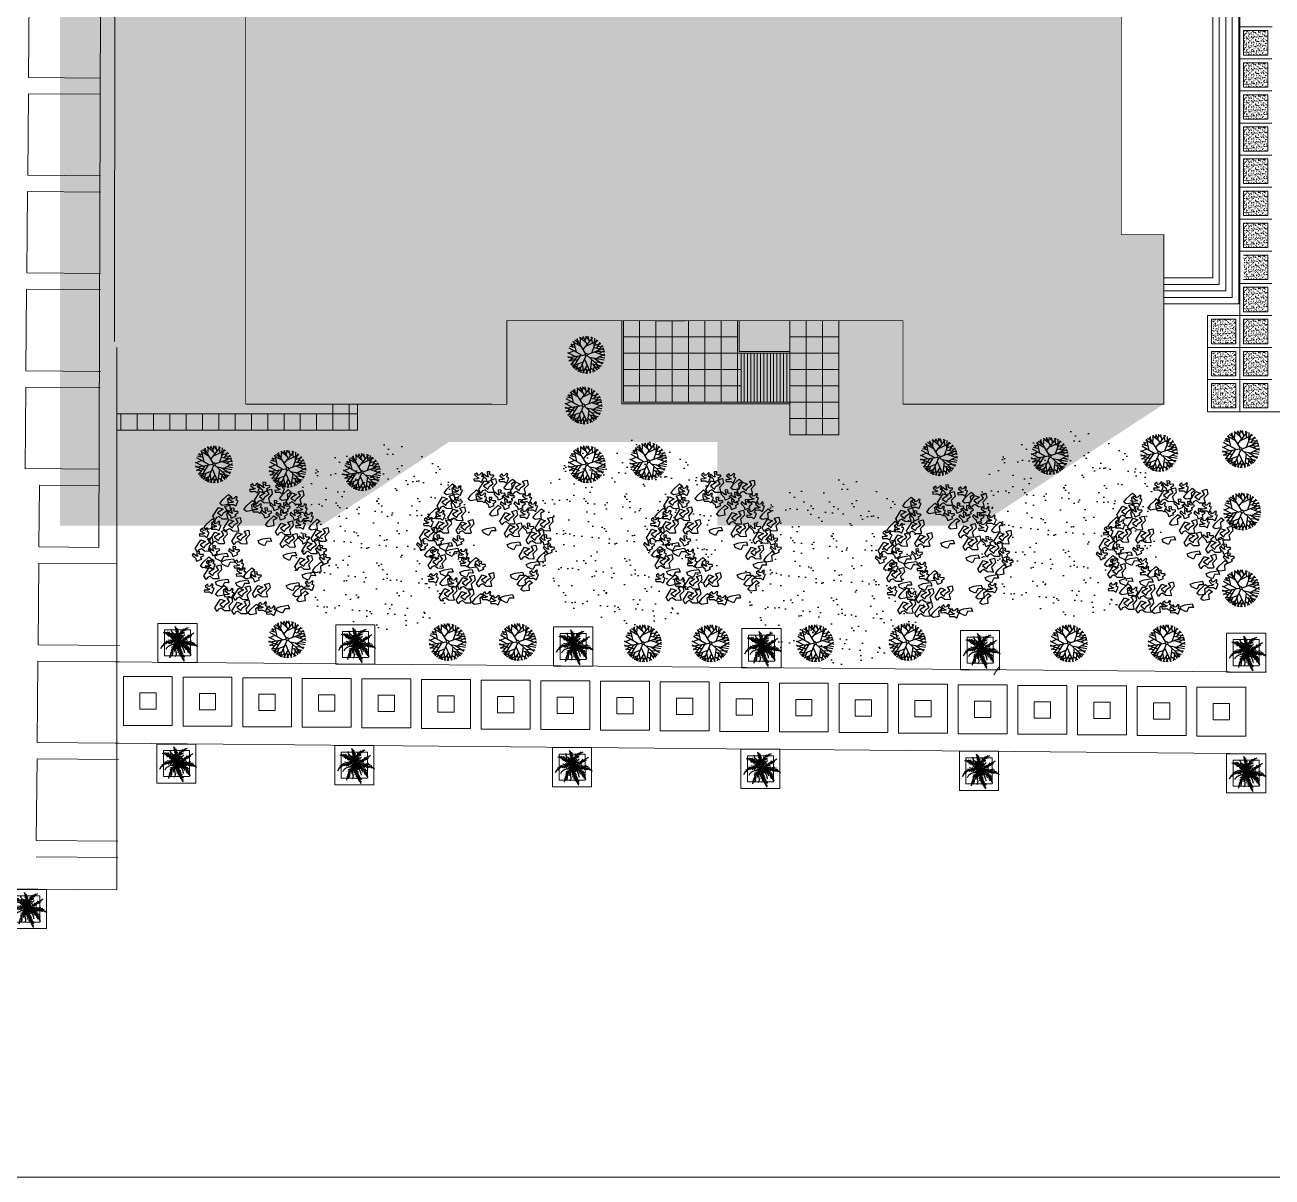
# Model space of a CAD drawing. Header units: millimetres. Extents: x 216896 to 446004, y 63591 to 243769.
# Drawn here: x 261370 to 337869, y 63591 to 134254 of the extents above; entities that cross this region are included whole.
import ezdxf

# ---------------------------------------------------------------- set-up
doc = ezdxf.new("R2010")
doc.units = ezdxf.units.MM
for name, color, linetype, lineweight in [('concr. box', 250, 'Continuous', 20), ('Stone', 167, 'Continuous', 0), ('wall', 5, 'Continuous', 40)]:
    doc.layers.add(name, color=color, linetype=linetype, lineweight=lineweight)
for name, color, linetype, true_color in [('green', 7, 'Continuous', 0x45e718), ('hatch', 7, 'Continuous', 0x515350), ('shadov', 7, 'Continuous', 0x2a3c34), ('trees', 7, 'Continuous', 0x547000)]:
    doc.layers.add(name, color=color, linetype=linetype, true_color=true_color)
doc.layers.add('line pedestr', color=7, linetype='Continuous', lineweight=5, true_color=0x1c1c1c)
pattern_1 = [(216.308613, (-1532464.54, -843188.28), (2.546066, -214.168587), [0, -168.871392, 0, -188.86932, 0, -180.53685]), (186.308613, (-1532464.54, -843188.28), (-203.09813, -309.38334), [0, -91.101672, 0, -152.206452, 0, -58.32729]), (146.308613, (-1532327.92, -843191.12), (-345.91834, 6.565174), [0, -55.5498, 0, -199.97928, 0, -261.08406]), (136.308613, (-1532327.92, -843191.12), (-335.93482, -90.54406), [0, -27.7749, 0, -131.097528, 0, -149.98446])]
pattern_2 = [(216.308613, (-1532464.54, -845155.27), (2.546066, -214.168587), [0, -168.871392, 0, -188.86932, 0, -180.53685]), (186.308613, (-1532464.54, -845155.27), (-203.09813, -309.38334), [0, -91.101672, 0, -152.206452, 0, -58.32729]), (146.308613, (-1532327.92, -845158.1), (-345.91834, 6.565174), [0, -55.5498, 0, -199.97928, 0, -261.08406]), (136.308613, (-1532327.92, -845158.1), (-335.93482, -90.54406), [0, -27.7749, 0, -131.097528, 0, -149.98446])]
pattern_3 = [(216.308613, (-1532464.54, -847122.25), (2.546066, -214.168587), [0, -168.871392, 0, -188.86932, 0, -180.53685]), (186.308613, (-1532464.54, -847122.25), (-203.09813, -309.38334), [0, -91.101672, 0, -152.206452, 0, -58.32729]), (146.308613, (-1532327.92, -847125.1), (-345.91834, 6.565174), [0, -55.5498, 0, -199.97928, 0, -261.08406]), (136.308613, (-1532327.92, -847125.1), (-335.93482, -90.54406), [0, -27.7749, 0, -131.097528, 0, -149.98446])]

# ---------------------------------------------------------------- blocks, each defined once
blk = doc.blocks.new('PALM')
for points in [[(-0.81, 1.53), (-0.85, 1.21), (-0.92, 1.28)], [(-0.89, 1.1), (-0.76, 0.98), (-0.71, 1.4)], [(0.23, 1.53), (0.23, 1.16), (0.62, 1.45)], [(0.67, 1.65), (0.32, 1.38), (0.36, 1.7)], [(0.67, 1.91), (0.41, 1.59), (0.48, 1.86)], [(-1.85, 0.33), (-1.68, 0.22), (-1.74, 0.35)], [(-1.73, 0.1), (-1.48, 0.06), (-1.62, 0.24)], [(-1.58, -0.09), (-1.22, -0.07), (-1.4, 0.1)], [(-1.39, -0.22), (-0.99, -0.14), (-1.21, 0.07)], [(-1.04, 0.08), (-0.72, -0.18), (-1.16, -0.31)], [(-0.9, -0.38), (-0.51, -0.17), (-0.82, 0.12)], [(-0.63, 1.26), (-0.64, 0.73), (-0.81, 0.88)], [(-0.8, 0.69), (-0.52, 0.54), (-0.49, 0.97)], [(-0.77, 0.48), (-0.37, 0.35), (-0.41, 0.79)], [(-0.57, 0.16), (-0.29, -0.12), (-0.66, -0.41)], [(-0.29, 0.59), (-0.24, 0.21), (-0.61, 0.28)], [(-0.38, 0.14), (-0.1, 0.08), (-0.16, 0.35)], [(-0.31, -0.3), (-0.12, -0.06), (-0.3, 0.1)], [(-0.19, 0.66), (0.03, 0.3), (0.31, 0.5)], [(0.23, 0.33), (0.01, 0.13), (-0.15, 0.39)], [(0.37, 0.87), (0.06, 0.47), (-0.14, 0.89)], [(-0.03, 1.13), (0.1, 0.7), (0.4, 1.06)], [(0.51, 1.27), (0.17, 0.95), (0.08, 1.32)], [(0.39, 0.04), (0.14, 0.04), (0.24, 0.24)], [(0.45, -0.11), (0.2, -0.01), (0.58, 0.18)], [(0.56, 0.12), (0.3, 0.09), (0.38, 0.37)], [(0.72, -0.17), (0.44, -0.05), (0.81, 0.22)], [(0.75, 0.22), (0.47, 0.17), (0.51, 0.47)], [(0.98, 0.33), (0.64, 0.28), (0.67, 0.61)], [(1, -0.21), (0.67, -0.05), (1.06, 0.24)], [(0.84, 0.78), (0.76, 0.38), (1.17, 0.45)], [(1.31, 0.65), (0.9, 0.5), (1.02, 0.99)], [(1.45, -0.17), (0.91, -0.03), (1.28, 0.24)], [(1.13, 1.13), (1.08, 0.72), (1.36, 0.84)], [(1.67, -0.05), (1.17, 0.02), (1.56, 0.26)], [(1.37, 1.15), (1.2, 0.92), (1.25, 1.26)], [(1.83, 0.08), (1.5, 0.11), (1.67, 0.28)], [(2.04, 0.3), (1.73, 0.2), (1.87, 0.33)], [(-1.53, -1.2), (-1.31, -1.07), (-1.58, -1.06)], [(-1.32, -1.22), (-1.07, -0.98), (-1.42, -0.95)], [(-1.12, -1.21), (-0.83, -0.86), (-1.27, -0.85)], [(-1.15, -0.77), (-0.63, -0.73), (-0.76, -1.1)], [(-0.55, -0.98), (-0.48, -0.6), (-0.91, -0.61)], [(-0.78, -0.52), (-0.34, -0.47), (-0.35, -0.8)], [(-0.19, -0.6), (-0.21, -0.31), (-0.58, -0.39)], [(-0.4, -0.27), (-0.1, -0.17), (-0.1, -0.43)], [(-0.39, -0.88), (-0.1, -0.66), (0.03, -1.1)], [(-0.38, -0.71), (-0.07, -0.49), (0, -0.88)], [(-0.38, -1.05), (-0.13, -0.82), (0.01, -1.35)], [(-0.35, -1.33), (-0.19, -1.05), (-0.06, -1.51)], [(-0.18, -1.65), (-0.23, -1.25), (-0.35, -1.53)], [(-0.31, -0.53), (-0.05, -0.35), (-0.01, -0.7)], [(-0.25, -0.41), (-0.04, -0.19), (0.02, -0.47)], [(0.22, -0.32), (0, -0.16), (-0.04, -0.46)], [(0.26, -0.53), (0.01, -0.29), (-0.02, -0.62)], [(0.34, -0.73), (0.04, -0.49), (0.04, -0.88)], [(0.04, -0.88), (0.13, -1.12), (0.12, -0.74), (0.47, -0.87)], [(0.23, -0.3), (0.1, -0.06), (0.29, -0.02)], [(0.62, -1.09), (0.21, -0.92), (0.28, -1.35)], [(0.49, -0.08), (0.23, -0.12), (0.36, -0.38)], [(0.49, -1.51), (0.33, -1.11), (0.66, -1.2)], [(0.51, -0.5), (0.36, -0.2), (0.66, -0.17)], [(0.73, -1.36), (0.48, -1.29), (0.64, -1.59)], [(0.82, -0.29), (0.56, -0.31), (0.61, -0.58)], [(0.78, -0.67), (0.7, -0.4), (0.96, -0.41)], [(1.33, -0.67), (0.84, -0.49), (1.14, -0.89)], [(1.41, -0.99), (1.15, -0.71), (1.5, -0.81)], [(-0.32, -1.79), (-0.29, -1.44)], [(0.9, -1.66), (0.67, -1.46), (0.78, -1.45)]]:
    blk.add_lwpolyline(points)
for centre, radius, start, end in [((1.51, 1.97), 2.48, 186.8007, 232.5313), ((4.73, -0.35), 4.74, 149.2725, 175.7189), ((-0.69, 1.25), 1.42, 206.1678, 298.8527), ((-0.38, 1.75), 1.79, 282.3691, 348.2759), ((0.54, 2.92), 2.97, 259.4397, 302.1776), ((-1.97, 1.08), 2.25, 276.4241, 331.1994), ((-8.88, 1.03), 8.94, 341.0229, 353.4051), ((1.71, -0.1), 1.71, 176.7505, 249.5716), ((-7.94, -14.34), 16.4, 53.9971, 61.0215)]:
    blk.add_arc(centre, radius, start, end)
for points in [[(0, 0), (-0.32, 0.85), (-0.26, 1.22), (-0.36, 1.56)], [(0, 0), (-0.84, 0.27), (-1.23, 0.48), (-1.42, 0.74)], [(0, 0), (0.51, 0.63), (0.64, 1.03), (0.66, 1.11)], [(0, 0), (-0.46, -0.98), (-0.76, -1.28), (-0.8, -1.5)], [(0, 0), (0.48, -0.69), (0.7, -0.93)]]:
    blk.add_spline(points, degree=3)
blk = doc.blocks.new('BRANCHO1', base_point=(16.66, 36.12))
for p, q in [((16.573, 36.15), (16.636, 36.208)), ((16.671, 36.184), (16.619, 36.168)), ((16.619, 36.168), (16.645, 36.134)), ((16.636, 36.208), (16.671, 36.184)), ((16.662, 36.153), (16.702, 36.168)), ((16.702, 36.168), (16.691, 36.202)), ((16.691, 36.202), (16.731, 36.202)), ((16.731, 36.202), (16.728, 36.162)), ((16.582, 36.116), (16.573, 36.15)), ((16.599, 36.131), (16.582, 36.116)), ((16.622, 36.134), (16.599, 36.131)), ((16.642, 36.107), (16.622, 36.134)), ((16.685, 36.094), (16.642, 36.107)), ((16.645, 36.134), (16.662, 36.153)), ((16.688, 36.101), (16.685, 36.094)), ((16.728, 36.162), (16.688, 36.137)), ((16.688, 36.137), (16.688, 36.101))]:
    blk.add_line(p, q)
blk = doc.blocks.new('BRANCHO2', base_point=(16.83, 36.07))
for p, q in [((16.783, 36.097), (16.824, 36.101)), ((16.786, 36.072), (16.783, 36.097)), ((16.824, 36.041), (16.786, 36.072)), ((16.824, 36.101), (16.887, 36.094)), ((16.853, 36.073), (16.824, 36.041)), ((16.889, 36.062), (16.853, 36.073)), ((16.887, 36.094), (16.889, 36.062))]:
    blk.add_line(p, q)
blk = doc.blocks.new('BRANCHO3', base_point=(16.71, 35.96))
for p, q in [((16.655, 35.995), (16.655, 35.979)), ((16.684, 35.989), (16.655, 35.995)), ((16.655, 35.979), (16.681, 35.973)), ((16.69, 36.035), (16.67, 36.026)), ((16.67, 36.026), (16.687, 36.001)), ((16.681, 35.973), (16.693, 35.97)), ((16.701, 35.992), (16.684, 35.989)), ((16.687, 36.001), (16.701, 35.992)), ((16.696, 36.032), (16.69, 36.035)), ((16.693, 36.016), (16.696, 36.032)), ((16.71, 36.016), (16.693, 36.016)), ((16.693, 35.97), (16.707, 35.955)), ((16.73, 36.029), (16.71, 36.016)), ((16.713, 35.955), (16.724, 35.97)), ((16.724, 35.998), (16.739, 36.023)), ((16.739, 35.989), (16.724, 35.998)), ((16.724, 35.97), (16.739, 35.989)), ((16.739, 36.023), (16.73, 36.029)), ((16.707, 35.955), (16.713, 35.955))]:
    blk.add_line(p, q)
blk = doc.blocks.new('A$C1C0644A9')
at = {"color": 0, "linetype": 'ByBlock', "xscale": 12, "yscale": 12, "zscale": 12}
for name, p, rotation in [('BRANCHO2', (-2.07, 6.02), 33.69006752598449), ('BRANCHO3', (1.77, 6.02), 315.0000000000102), ('BRANCHO3', (-1.95, 4.34), 315.0000000000102), ('BRANCHO2', (0.09, 4.82), 33.69006752598449), ('BRANCHO3', (2.37, 3.98), 315.0000000000102), ('BRANCHO2', (3.81, 4.94), 33.69006752598449), ('BRANCHO2', (-4.23, 4.1), 33.69006752598449), ('BRANCHO3', (1.29, 3.5), 315.0000000000102), ('BRANCHO3', (2.73, 2.9), 315.0000000000102), ('BRANCHO3', (3.21, 3.5), 315.0000000000102), ('BRANCHO2', (1.77, 2.78), 33.69006752598449), ('BRANCHO3', (4.05, 2.54), 315.0000000000102), ('BRANCHO3', (-6.39, 1.1), 315.0000000000102), ('BRANCHO3', (-4.71, 1.22), 315.0000000000102), ('BRANCHO3', (-2.79, 0.62), 315.0000000000102), ('BRANCHO2', (5.85, 1.34), 33.69006752598449), ('BRANCHO2', (-5.55, 0.5), 33.69006752598449), ('BRANCHO3', (4.29, 0.02), 315.0000000000102), ('BRANCHO2', (-1.71, -1.66), 33.69006752598449), ('BRANCHO3', (5.61, -1.54), 315.0000000000102), ('BRANCHO2', (-4.83, -2.62), 33.69006752598449), ('BRANCHO3', (-1.35, -2.38), 315.0000000000102), ('BRANCHO2', (5.13, -2.86), 33.69006752598449), ('BRANCHO3', (5.73, -2.5), 315.0000000000102), ('BRANCHO2', (-2.19, -5.26), 33.69006752598449), ('BRANCHO2', (2.61, -4.66), 33.69006752598449), ('BRANCHO2', (2.85, -5.26), 33.69006752598449)]:
    blk.add_blockref(name, p, dxfattribs=dict(at, rotation=rotation))
for name, p in [('BRANCHO3', (-1.23, 5.42)), ('BRANCHO3', (1.17, 6.14)), ('BRANCHO3', (3.57, 5.42)), ('BRANCHO1', (-2.67, 4.58)), ('BRANCHO3', (0.93, 4.1)), ('BRANCHO1', (1.77, 5.06)), ('BRANCHO1', (4.77, 4.1)), ('BRANCHO3', (-4.83, 3.14)), ('BRANCHO3', (-3.51, 3.5)), ('BRANCHO1', (-1.95, 3.14)), ('BRANCHO3', (5.25, 2.9)), ('BRANCHO1', (-5.19, 1.94)), ('BRANCHO1', (-3.63, 2.3)), ('BRANCHO1', (-1.47, 1.7)), ('BRANCHO1', (2.97, 1.46)), ('BRANCHO3', (5.61, 1.94)), ('BRANCHO2', (0.57, 1.1)), ('BRANCHO3', (4.65, 1.46)), ('BRANCHO1', (-5.07, -0.94)), ('BRANCHO3', (-5.07, -0.1)), ('BRANCHO2', (-3.99, 0.74)), ('BRANCHO2', (-3.51, 0.02)), ('BRANCHO3', (-2.31, -0.82)), ('BRANCHO1', (3.09, 0.14)), ('BRANCHO1', (6.21, -0.1)), ('BRANCHO3', (-2.31, -1.66)), ('BRANCHO2', (2.61, -0.94)), ('BRANCHO1', (5.01, -1.06)), ('BRANCHO3', (-5.79, -2.38)), ('BRANCHO2', (-4.59, -1.78)), ('BRANCHO3', (-3.99, -3.34)), ('BRANCHO2', (-2.67, -2.38)), ('BRANCHO1', (3.93, -2.38)), ('BRANCHO1', (-4.83, -4.3)), ('BRANCHO1', (-2.79, -3.7)), ('BRANCHO1', (-0.87, -3.94)), ('BRANCHO2', (2.13, -3.94)), ('BRANCHO2', (3.93, -3.34)), ('BRANCHO1', (-3.27, -5.02)), ('BRANCHO3', (-1.11, -5.5)), ('BRANCHO3', (3.93, -4.66)), ('BRANCHO3', (-0.39, -6.1)), ('BRANCHO2', (0.57, -5.86))]:
    blk.add_blockref(name, p, dxfattribs=at)
blk = doc.blocks.new('A$C19F01AD3')
at = {"color": 0}
for p, q in [((-0.427, 0.608), (-0.645, 0.687)), ((-0.423, 0.202), (-0.625, 0.705)), ((-0.053, 0.401), (-0.557, 0.761)), ((-0.281, 0.137), (-0.489, 0.808)), ((-0.292, 0.682), (-0.444, 0.833)), ((-0.41, 0.656), (-0.413, 0.85)), ((-0.095, 0.686), (-0.355, 0.876)), ((-0.284, 0.566), (-0.306, 0.895)), ((-0.115, 0.82), (-0.22, 0.92)), ((-0.199, 0.762), (-0.197, 0.926)), ((-0.003, 0.066), (-0.132, 0.938)), ((-0.108, 0.772), (-0.021, 0.947)), ((0.036, 0.751), (-0.094, 0.942)), ((-0.071, 0.523), (0.125, 0.94)), ((-0.03, 0.247), (0.451, 0.836)), ((0.181, 0.505), (0.055, 0.946)), ((0.139, 0.654), (0.295, 0.902)), ((0.301, 0.652), (0.208, 0.926)), ((0.327, 0.171), (0.415, 0.854)), ((0.381, 0.592), (0.656, 0.688)), ((0.537, 0.448), (0.555, 0.771)), ((-0.191, 0.096), (-0.93, -0.097)), ((-0.514, 0.243), (-0.925, 0.146)), ((-0.649, -0.024), (-0.917, 0.192)), ((-0.365, 0.409), (-0.874, 0.342)), ((-0.056, 0.034), (-0.851, 0.397)), ((-0.519, 0.01), (-0.785, -0.504)), ((-0.537, 0.486), (-0.78, 0.526)), ((-0.603, 0.378), (-0.762, 0.551)), ((0.057, 0.032), (0.844, 0.436)), ((0.172, 0.091), (0.947, 0.026)), ((0.354, 0.378), (0.885, 0.344)), ((0.438, 0.069), (0.92, 0.232)), ((0.447, 0.372), (0.728, 0.611)), ((0.481, 0.25), (0.935, 0.157)), ((0.542, 0.06), (0.9, -0.29)), ((0.581, 0.486), (0.812, 0.493)), ((0.61, 0.361), (0.792, 0.525)), ((-0.623, -0.191), (-0.916, -0.185)), ((-0.695, -0.33), (-0.891, -0.28)), ((-0.739, -0.188), (-0.874, -0.33)), ((-0.33, -0.318), (-0.818, -0.45)), ((-0.579, -0.491), (-0.753, -0.551)), ((-0.048, -0.045), (-0.672, -0.648)), ((-0.544, -0.376), (-0.636, -0.683)), ((-0.158, -0.58), (-0.551, -0.753)), ((-0.44, -0.424), (-0.504, -0.786)), ((-0.092, -0.504), (-0.391, -0.848)), ((-0.222, -0.214), (0.101, -0.931)), ((-0.135, -0.408), (0.394, -0.852)), ((0.058, -0.031), (0.774, -0.539)), ((0.282, -0.506), (0.196, -0.916)), ((0.25, -0.167), (0.318, -0.882)), ((0.276, -0.444), (0.808, -0.487)), ((0.289, -0.582), (0.583, -0.738)), ((0.351, -0.239), (0.926, -0.196)), ((0.426, -0.456), (0.522, -0.782)), ((0.447, -0.307), (0.864, -0.381)), ((0.458, -0.563), (0.724, -0.603)), ((0.513, -0.354), (0.675, -0.657)), ((0.592, -0.221), (0.832, -0.446)), ((0.66, -0.055), (0.944, -0.08)), ((-0.393, -0.684), (-0.371, -0.857)), ((-0.066, -0.756), (-0.281, -0.891)), ((-0.245, -0.681), (-0.239, -0.903)), ((-0.018, -0.666), (-0.154, -0.922)), ((0.148, -0.645), (0.016, -0.936))]:
    blk.add_line(p, q, dxfattribs=at)
blk.add_circle((0, 0), 0.0659, dxfattribs=at)

msp = doc.modelspace()

# ---------------------------------------------------------------- hatches: boundary and pattern name
at = {"layer": 'hatch'}
h = msp.add_hatch(color=256, dxfattribs=at)
h.dxf.hatch_style = 1
h.paths.add_polyline_path([(274912, 110996), (274912, 146960), (280262, 146960), (280262, 146710), (282007, 146710), (282024, 146710), (282024, 146960), (287976, 146960), (287976, 141867), (300076, 141860), (300076, 141160), (301876, 141160), (301876, 141860), (309335, 141867), (309335, 152228), (309485, 152228), (309485, 153142), (309335, 153142), (309333, 159065), (316468, 159060), (328623, 159060), (328623, 121387), (331226, 121387), (331226, 110996), (315226, 110996), (315226, 116116), (290926, 116116), (290926, 110990)])
at = {"layer": 'line pedestr'}
h = msp.add_hatch(dxfattribs=at)
h.set_pattern_fill('AR-SAND', color=256, scale=4.374, angle=178.80861, style=0)
h.set_pattern_definition([(216.308613, (-1532464.54, -825485.39), (2.546066, -214.168587), [0, -168.871392, 0, -188.86932, 0, -180.53685]), (186.308613, (-1532464.54, -825485.4), (-203.09813, -309.38334), [0, -91.101672, 0, -152.206452, 0, -58.32729]), (146.308613, (-1532327.92, -825488.23), (-345.91834, 6.565174), [0, -55.5498, 0, -199.97928, 0, -261.08406]), (136.308613, (-1532327.92, -825488.23), (-335.93482, -90.54406), [0, -27.7749, 0, -131.097528, 0, -149.98446])])
h.paths.add_polyline_path([(336118, 133904), (336118, 132404), (337619, 132404), (337619, 133904)])
h = msp.add_hatch(dxfattribs=at)
h.set_pattern_fill('AR-SAND', color=256, scale=4.374, angle=178.80861, style=0)
h.set_pattern_definition([(216.308613, (-1532464.54, -827452.38), (2.546066, -214.168587), [0, -168.871392, 0, -188.86932, 0, -180.53685]), (186.308613, (-1532464.54, -827452.38), (-203.09813, -309.38334), [0, -91.101672, 0, -152.206452, 0, -58.32729]), (146.308613, (-1532327.92, -827455.22), (-345.91834, 6.565174), [0, -55.5498, 0, -199.97928, 0, -261.08406]), (136.308613, (-1532327.92, -827455.22), (-335.93482, -90.54406), [0, -27.7749, 0, -131.097528, 0, -149.98446])])
h.paths.add_polyline_path([(336118, 131937), (336118, 130437), (337619, 130437), (337619, 131937)])
h = msp.add_hatch(dxfattribs=at)
h.set_pattern_fill('AR-SAND', color=256, scale=4.374, angle=178.80861, style=0)
h.set_pattern_definition([(216.308613, (-1532464.54, -829419.36), (2.546066, -214.168587), [0, -168.871392, 0, -188.86932, 0, -180.53685]), (186.308613, (-1532464.54, -829419.36), (-203.09813, -309.38334), [0, -91.101672, 0, -152.206452, 0, -58.32729]), (146.308613, (-1532327.92, -829422.2), (-345.91834, 6.565174), [0, -55.5498, 0, -199.97928, 0, -261.08406]), (136.308613, (-1532327.92, -829422.2), (-335.93482, -90.54406), [0, -27.7749, 0, -131.097528, 0, -149.98446])])
h.paths.add_polyline_path([(336118, 129970), (336118, 128470), (337619, 128470), (337619, 129970)])
h = msp.add_hatch(dxfattribs=at)
h.set_pattern_fill('AR-SAND', color=256, scale=4.374, angle=178.80861, style=0)
h.set_pattern_definition([(216.308613, (-1532464.54, -831386.35), (2.546066, -214.168587), [0, -168.871392, 0, -188.86932, 0, -180.53685]), (186.308613, (-1532464.54, -831386.35), (-203.09813, -309.38334), [0, -91.101672, 0, -152.206452, 0, -58.32729]), (146.308613, (-1532327.92, -831389.2), (-345.91834, 6.565174), [0, -55.5498, 0, -199.97928, 0, -261.08406]), (136.308613, (-1532327.92, -831389.2), (-335.93482, -90.54406), [0, -27.7749, 0, -131.097528, 0, -149.98446])])
h.paths.add_polyline_path([(336118, 128003), (336118, 126503), (337619, 126503), (337619, 128003)])
h = msp.add_hatch(dxfattribs=at)
h.set_pattern_fill('AR-SAND', color=256, scale=4.374, angle=178.80861, style=0)
h.set_pattern_definition([(216.308613, (-1532464.54, -833353.34), (2.546066, -214.168587), [0, -168.871392, 0, -188.86932, 0, -180.53685]), (186.308613, (-1532464.54, -833353.34), (-203.09813, -309.38334), [0, -91.101672, 0, -152.206452, 0, -58.32729]), (146.308613, (-1532327.92, -833356.18), (-345.91834, 6.565174), [0, -55.5498, 0, -199.97928, 0, -261.08406]), (136.308613, (-1532327.92, -833356.18), (-335.93482, -90.54406), [0, -27.7749, 0, -131.097528, 0, -149.98446])])
h.paths.add_polyline_path([(336118, 126036), (336118, 124536), (337619, 124536), (337619, 126036)])
h = msp.add_hatch(dxfattribs=at)
h.set_pattern_fill('AR-SAND', color=256, scale=4.374, angle=178.80861, style=0)
h.set_pattern_definition([(216.308613, (-1532464.54, -835320.33), (2.546066, -214.168587), [0, -168.871392, 0, -188.86932, 0, -180.53685]), (186.308613, (-1532464.54, -835320.33), (-203.09813, -309.38334), [0, -91.101672, 0, -152.206452, 0, -58.32729]), (146.308613, (-1532327.92, -835323.17), (-345.91834, 6.565174), [0, -55.5498, 0, -199.97928, 0, -261.08406]), (136.308613, (-1532327.92, -835323.17), (-335.93482, -90.54406), [0, -27.7749, 0, -131.097528, 0, -149.98446])])
h.paths.add_polyline_path([(336118, 124069), (336118, 122569), (337619, 122569), (337619, 124069)])
h = msp.add_hatch(dxfattribs=at)
h.set_pattern_fill('AR-SAND', color=256, scale=4.374, angle=178.80861, style=0)
h.set_pattern_definition([(216.308613, (-1532464.54, -837287.32), (2.546066, -214.168587), [0, -168.871392, 0, -188.86932, 0, -180.53685]), (186.308613, (-1532464.54, -837287.32), (-203.09813, -309.38334), [0, -91.101672, 0, -152.206452, 0, -58.32729]), (146.308613, (-1532327.92, -837290.16), (-345.91834, 6.565174), [0, -55.5498, 0, -199.97928, 0, -261.08406]), (136.308613, (-1532327.92, -837290.16), (-335.93482, -90.54406), [0, -27.7749, 0, -131.097528, 0, -149.98446])])
h.paths.add_polyline_path([(336118, 122102), (336118, 120602), (337619, 120602), (337619, 122102)])
h = msp.add_hatch(dxfattribs=at)
h.set_pattern_fill('AR-SAND', color=256, scale=4.374, angle=178.80861, style=0)
h.set_pattern_definition([(216.308613, (-1532464.54, -839254.3), (2.546066, -214.168587), [0, -168.871392, 0, -188.86932, 0, -180.53685]), (186.308613, (-1532464.54, -839254.3), (-203.09813, -309.38334), [0, -91.101672, 0, -152.206452, 0, -58.32729]), (146.308613, (-1532327.92, -839257.14), (-345.91834, 6.565174), [0, -55.5498, 0, -199.97928, 0, -261.08406]), (136.308613, (-1532327.92, -839257.14), (-335.93482, -90.54406), [0, -27.7749, 0, -131.097528, 0, -149.98446])])
h.paths.add_polyline_path([(336118, 120135), (336118, 118635), (337619, 118635), (337619, 120135)])
h = msp.add_hatch(dxfattribs=at)
h.set_pattern_fill('AR-SAND', color=256, scale=4.374, angle=178.80861, style=0)
h.set_pattern_definition([(216.308613, (-1532464.54, -841221.3), (2.546066, -214.168587), [0, -168.871392, 0, -188.86932, 0, -180.53685]), (186.308613, (-1532464.54, -841221.3), (-203.09813, -309.38334), [0, -91.101672, 0, -152.206452, 0, -58.32729]), (146.308613, (-1532327.92, -841224.13), (-345.91834, 6.565174), [0, -55.5498, 0, -199.97928, 0, -261.08406]), (136.308613, (-1532327.92, -841224.13), (-335.93482, -90.54406), [0, -27.7749, 0, -131.097528, 0, -149.98446])])
h.paths.add_polyline_path([(336118, 118168), (336118, 116668), (337619, 116668), (337619, 118168)])
h = msp.add_hatch(dxfattribs=at)
h.set_pattern_fill('AR-SAND', color=256, scale=4.374, angle=178.80861, style=0)
h.set_pattern_definition(pattern_1)
h.paths.add_polyline_path([(334151, 116201), (334151, 114701), (335652, 114701), (335652, 116201)])
h = msp.add_hatch(dxfattribs=at)
h.set_pattern_fill('AR-SAND', color=256, scale=4.374, angle=178.80861, style=0)
h.set_pattern_definition(pattern_1)
h.paths.add_polyline_path([(336118, 116201), (336118, 114701), (337619, 114701), (337619, 116201)])
h = msp.add_hatch(dxfattribs=at)
h.set_pattern_fill('AR-SAND', color=256, scale=4.374, angle=178.80861, style=0)
h.set_pattern_definition(pattern_2)
h.paths.add_polyline_path([(334151, 114234), (334151, 112734), (335652, 112734), (335652, 114234)])
h = msp.add_hatch(dxfattribs=at)
h.set_pattern_fill('AR-SAND', color=256, scale=4.374, angle=178.80861, style=0)
h.set_pattern_definition(pattern_2)
h.paths.add_polyline_path([(336118, 114234), (336118, 112734), (337619, 112734), (337619, 114234)])
h = msp.add_hatch(dxfattribs=at)
h.set_pattern_fill('AR-SAND', color=256, scale=4.374, angle=178.80861, style=0)
h.set_pattern_definition(pattern_3)
h.paths.add_polyline_path([(334151, 112267), (334151, 110767), (335652, 110767), (335652, 112267)])
h = msp.add_hatch(dxfattribs=at)
h.set_pattern_fill('AR-SAND', color=256, scale=4.374, angle=178.80861, style=0)
h.set_pattern_definition(pattern_3)
h.paths.add_polyline_path([(336118, 112267), (336118, 110767), (337619, 110767), (337619, 112267)])
at = {"layer": 'shadov', "ltscale": 0.1}
h = msp.add_hatch(dxfattribs=at)
h.set_pattern_fill('DOTS', color=256, scale=0.001)
h.paths.add_polyline_path([(331226, 110996), (315226, 110996), (315226, 116116), (290926, 116116), (290926, 110990), (274912, 110996), (274912, 146960), (271811, 144932), (269882, 143671), (268758, 142936), (266028, 141151), (263518, 139510), (263518, 103546), (279532, 103540), (287374, 108667), (303832, 108666), (303832, 103546), (319832, 103546)])
h.paths.add_polyline_path([(309335, 141867), (309333, 159065), (305083, 156287), (297939, 151616), (297941, 145693), (298091, 145693), (298091, 144779), (297941, 144779), (297941, 141861), (300076, 141860), (300076, 141160), (301876, 141160), (301876, 141860)])
at = {"layer": 'trees'}
h = msp.add_hatch(dxfattribs=at)
h.set_pattern_fill('AR-SAND', color=256, scale=800, angle=-13.35818, style=0)
h.set_pattern_definition([(24.1418192, (-254409061.5, 15356064), (307.104099, 1511.3975627), [0, -1216, 0, -1360, 0, -1300]), (354.1418192, (-254409061.5, 15356064), (1899.13399, 1869.525503), [0, -656, 0, -1096, 0, -420]), (314.1418192, (-254410018.9, 15356291.3), (2424.956389, -571.182904), [0, -400, 0, -1440, 0, -1880]), (304.1418192, (-254410018.9, 15356291.3), (2502.057127, 127.520706), [0, -200, 0, -944, 0, -1080])])
edge = h.paths.add_edge_path()
edge.add_arc((325371, 103606), 5790, -13.35818, 346.64182)
h = msp.add_hatch(dxfattribs=at)
h.set_pattern_fill('AR-SAND', color=256, scale=800, angle=-13.35818, style=0)
h.set_pattern_definition([(24.1418192, (-254435984.4, 15355527.7), (307.104099, 1511.3975627), [0, -1216, 0, -1360, 0, -1300]), (354.1418192, (-254435984.4, 15355527.7), (1899.13399, 1869.525503), [0, -656, 0, -1096, 0, -420]), (314.1418192, (-254436941.7, 15355755.1), (2424.956389, -571.182904), [0, -400, 0, -1440, 0, -1880]), (304.1418192, (-254436941.7, 15355755), (2502.057127, 127.520706), [0, -200, 0, -944, 0, -1080])])
edge = h.paths.add_edge_path()
edge.add_arc((298448, 103070), 5790, -13.35818, 346.64182)
h = msp.add_hatch(dxfattribs=at)
h.set_pattern_fill('AR-SAND', color=256, scale=800, angle=-13.35818, style=0)
h.set_pattern_definition([(24.1418192, (-254451191, 15355256.6), (307.104099, 1511.3975627), [0, -1216, 0, -1360, 0, -1300]), (354.1418192, (-254451191, 15355256.6), (1899.13399, 1869.525503), [0, -656, 0, -1096, 0, -420]), (314.1418192, (-254452148.4, 15355484), (2424.956389, -571.182904), [0, -400, 0, -1440, 0, -1880]), (304.1418192, (-254452148.4, 15355484), (2502.057127, 127.520706), [0, -200, 0, -944, 0, -1080])])
edge = h.paths.add_edge_path()
edge.add_arc((283241, 102799), 5790, -13.35818, 346.64182)
h = msp.add_hatch(dxfattribs=at)
h.set_pattern_fill('AR-SAND', color=256, scale=800, angle=-13.35818, style=0)
h.set_pattern_definition([(24.1418192, (-254423297.8, 15353110), (307.104099, 1511.3975627), [0, -1216, 0, -1360, 0, -1300]), (354.1418192, (-254423297.8, 15353110), (1899.13399, 1869.525503), [0, -656, 0, -1096, 0, -420]), (314.1418192, (-254424255.2, 15353337.3), (2424.956389, -571.182904), [0, -400, 0, -1440, 0, -1880]), (304.1418192, (-254424255.2, 15353337.3), (2502.057127, 127.520706), [0, -200, 0, -944, 0, -1080])])
edge = h.paths.add_edge_path()
edge.add_arc((311135, 100652), 5790, -13.35818, 346.64182)

# ---------------------------------------------------------------- linework, layer by layer
at = {"layer": 'concr. box'}
for points in [[(271927, 95150), (271927, 97550), (269527, 97550), (269527, 95150)], [(282840, 95051), (282840, 97451), (280440, 97451), (280440, 95051)], [(296197, 94930), (296197, 97330), (293797, 97330), (293797, 94930)], [(307751, 94826), (307751, 97226), (305351, 97226), (305351, 94826)], [(271527, 95550), (271527, 97150), (269927, 97150), (269927, 95550)], [(282440, 95451), (282440, 97051), (280840, 97051), (280840, 95451)], [(295797, 95330), (295797, 96930), (294197, 96930), (294197, 95330)], [(307351, 95226), (307351, 96826), (305751, 96826), (305751, 95226)], [(321158, 94704), (321158, 97104), (318758, 97104), (318758, 94704)], [(320758, 95104), (320758, 96704), (319158, 96704), (319158, 95104)], [(337481, 94556), (337481, 96956), (335081, 96956), (335081, 94556)], [(337081, 94956), (337081, 96556), (335481, 96556), (335481, 94956)], [(271860, 87750), (271860, 90150), (269460, 90150), (269460, 87750)], [(271460, 88150), (271460, 89750), (269860, 89750), (269860, 88150)], [(282773, 87652), (282773, 90052), (280373, 90052), (280373, 87652)], [(282373, 88052), (282373, 89652), (280773, 89652), (280773, 88052)], [(296130, 87531), (296130, 89931), (293730, 89931), (293730, 87531)], [(295730, 87931), (295730, 89531), (294130, 89531), (294130, 87931)], [(307684, 87426), (307684, 89826), (305284, 89826), (305284, 87426)], [(321091, 87305), (321091, 89705), (318691, 89705), (318691, 87305)], [(337481, 87156), (337481, 89556), (335081, 89556), (335081, 87156)], [(307284, 87826), (307284, 89426), (305684, 89426), (305684, 87826)], [(320691, 87705), (320691, 89305), (319091, 89305), (319091, 87705)], [(337081, 87556), (337081, 89156), (335481, 89156), (335481, 87556)], [(262684, 78831), (262684, 81231), (260284, 81231), (260284, 78831)], [(262284, 79231), (262284, 80831), (260684, 80831), (260684, 79231)]]:
    msp.add_lwpolyline(points, close=True, dxfattribs=at)
at = {"layer": 'line pedestr'}
for p, q in [((266864, 114835), (266909, 165992)), ((266101, 164016), (265903, 102205)), ((335426, 117541), (335426, 137872)), ((335826, 117141), (335826, 138272)), ((334626, 118341), (334626, 137072)), ((335026, 117941), (335026, 137472)), ((334226, 118741), (334226, 136672)), ((261592, 131039), (261637, 136039)), ((335885, 136104), (335885, 134137)), ((335885, 134137), (337852, 134137)), ((335885, 134137), (335885, 132170)), ((335918, 134137), (337885, 134137)), ((336118, 133904), (337619, 133904)), ((336118, 133904), (336118, 132404)), ((337619, 133904), (337619, 132404)), ((336118, 132404), (337619, 132404)), ((335885, 132170), (337852, 132170)), ((335885, 132170), (337852, 132170)), ((335885, 132170), (335885, 130203)), ((336118, 131937), (337619, 131937)), ((336118, 131937), (336118, 130437)), ((337619, 131937), (337619, 130437)), ((261592, 131039), (266014, 130999)), ((335885, 130203), (337852, 130203)), ((335885, 130203), (337852, 130203)), ((335885, 130203), (335885, 128236)), ((336118, 130437), (337619, 130437)), ((261538, 125039), (261583, 130039)), ((261583, 130039), (266014, 129999)), ((336118, 129970), (337619, 129970)), ((336118, 129970), (336118, 128470)), ((337619, 129970), (337619, 128470)), ((335885, 128236), (337852, 128236)), ((335885, 128236), (337852, 128236)), ((335885, 128236), (335885, 126270)), ((336118, 128470), (337619, 128470)), ((336118, 128003), (337619, 128003)), ((336118, 128003), (336118, 126503)), ((337619, 128003), (337619, 126503)), ((335885, 126270), (337852, 126270)), ((335885, 126270), (337852, 126270)), ((335885, 126270), (335885, 124303)), ((336118, 126503), (337619, 126503)), ((336118, 126036), (337619, 126036)), ((336118, 126036), (336118, 124536)), ((337619, 126036), (337619, 124536)), ((261538, 125039), (266014, 124999)), ((261483, 119040), (261529, 124039)), ((261529, 124039), (266014, 123999)), ((335885, 124303), (337852, 124303)), ((335885, 124303), (337852, 124303)), ((335885, 124303), (335885, 122336)), ((336118, 124536), (337619, 124536)), ((336118, 124069), (337619, 124069)), ((336118, 124069), (336118, 122569)), ((337619, 124069), (337619, 122569)), ((336118, 122569), (337619, 122569)), ((335885, 122336), (337852, 122336)), ((335885, 122336), (337852, 122336)), ((335885, 122336), (335885, 120369)), ((336118, 122102), (337619, 122102)), ((336118, 122102), (336118, 120602)), ((337619, 122102), (337619, 120602)), ((335885, 120369), (337852, 120369)), ((335885, 120369), (337852, 120369)), ((335885, 120369), (335885, 118402)), ((336118, 120602), (337619, 120602)), ((336118, 120135), (337619, 120135)), ((337619, 120135), (337619, 118635)), ((261483, 119040), (266014, 118999)), ((331226, 118741), (334226, 118741)), ((336118, 118635), (337619, 118635)), ((261429, 113040), (261474, 118040)), ((261474, 118040), (266014, 117999)), ((331226, 118341), (334626, 118341)), ((331226, 117941), (335026, 117941)), ((335885, 118402), (337852, 118402)), ((335885, 118402), (337852, 118402)), ((335885, 118402), (335885, 116435)), ((336118, 118168), (337619, 118168)), ((336118, 118168), (336118, 116668)), ((337619, 118168), (337619, 116668)), ((331226, 117541), (335426, 117541)), ((331226, 117141), (335826, 117141)), ((333918, 116435), (335885, 116435)), ((333918, 116435), (335885, 116435)), ((333918, 116435), (333918, 114468)), ((335885, 116435), (337852, 116435)), ((335885, 116435), (337852, 116435)), ((335885, 116435), (335885, 114468)), ((336118, 116668), (337619, 116668)), ((297976, 111016), (297976, 116116)), ((298076, 111116), (298076, 116116)), ((299076, 111116), (299076, 116116)), ((300076, 116122), (300076, 114372)), ((300076, 116116), (301876, 116116)), ((300076, 116116), (300076, 114366)), ((300076, 111116), (300076, 116116)), ((301076, 111116), (301076, 116116)), ((302076, 111116), (302076, 116116)), ((303076, 111116), (303076, 116116)), ((304076, 111116), (304076, 116116)), ((305076, 114116), (305076, 116116)), ((305176, 114216), (305176, 116116)), ((308295, 116116), (308295, 114116)), ((309295, 116116), (309295, 109116)), ((310295, 116116), (310295, 109116)), ((311295, 116116), (311295, 109116)), ((334151, 116201), (335652, 116201)), ((334151, 116201), (334151, 114701)), ((335652, 116201), (335652, 114701)), ((336118, 116201), (337619, 116201)), ((336118, 116201), (336118, 114701)), ((337619, 116201), (337619, 114701)), ((305076, 115116), (298076, 115116)), ((308295, 115116), (311295, 115116)), ((267013, 114475), (267005, 81200)), ((305076, 114116), (298076, 114116)), ((308295, 114116), (305076, 114116)), ((305076, 111116), (305076, 114116)), ((308295, 114216), (305176, 114216)), ((305295, 111116), (305295, 114116)), ((305495, 111116), (305495, 114116)), ((305695, 111116), (305695, 114116)), ((305895, 111116), (305895, 114116)), ((306095, 111116), (306095, 114116)), ((306295, 111116), (306295, 114116)), ((306495, 111116), (306495, 114116)), ((306695, 111116), (306695, 114116)), ((306895, 111116), (306895, 114116)), ((307095, 111116), (307095, 114116)), ((307295, 111116), (307295, 114116)), ((307495, 111116), (307495, 114116)), ((307695, 111116), (307695, 114116)), ((307895, 111116), (307895, 114116)), ((308095, 111116), (308095, 114116)), ((308295, 114116), (308295, 111116)), ((308295, 114116), (311295, 114116)), ((333918, 114468), (335885, 114468)), ((333918, 114468), (335885, 114468)), ((333918, 114468), (333918, 112501)), ((334151, 114701), (335652, 114701)), ((334151, 114234), (335652, 114234)), ((334151, 114234), (334151, 112734)), ((335652, 114234), (335652, 112734)), ((335885, 114468), (337852, 114468)), ((335885, 114468), (337852, 114468)), ((335885, 114468), (335885, 112501)), ((336118, 114701), (337619, 114701)), ((336118, 114234), (337619, 114234)), ((336118, 114234), (336118, 112734)), ((337619, 114234), (337619, 112734)), ((261429, 113040), (266000, 112998)), ((305295, 113116), (298076, 113116)), ((308295, 113116), (311295, 113116)), ((333918, 112501), (335885, 112501)), ((333918, 112501), (335885, 112501)), ((333918, 112501), (333918, 110534)), ((334151, 112734), (335652, 112734)), ((335885, 112501), (337852, 112501)), ((335885, 112501), (337852, 112501)), ((335885, 112501), (335885, 110534)), ((336118, 112734), (337619, 112734)), ((261375, 107040), (261420, 112040)), ((261420, 112040), (265991, 111998)), ((305295, 112116), (298076, 112116)), ((308295, 112116), (311295, 112116)), ((334151, 112267), (335652, 112267)), ((334151, 112267), (334151, 110767)), ((335652, 112267), (335652, 110767)), ((336118, 112267), (337619, 112267)), ((336118, 112267), (336118, 110767)), ((337619, 112267), (337619, 110767)), ((280262, 110996), (280262, 110394)), ((280262, 110996), (281762, 110996)), ((281262, 110996), (281261, 109394)), ((281762, 110996), (281762, 109394)), ((308295, 111016), (297976, 111016)), ((308295, 111116), (298076, 111116)), ((308295, 111116), (308295, 109116)), ((308295, 111116), (311295, 111116)), ((280262, 110394), (267012, 110398)), ((267262, 110397), (267261, 109397)), ((268262, 110397), (268261, 109397)), ((269262, 110397), (269261, 109397)), ((270262, 110397), (270261, 109397)), ((271262, 110396), (271261, 109396)), ((272262, 110396), (272261, 109396)), ((273262, 110396), (273261, 109396)), ((274262, 110396), (274261, 109396)), ((275262, 110395), (275261, 109395)), ((276262, 110395), (276261, 109395)), ((277262, 110395), (277261, 109395)), ((278262, 110395), (278261, 109395)), ((279262, 110394), (279261, 109394)), ((280262, 110394), (280261, 109394)), ((280262, 110394), (281762, 110394)), ((333918, 110534), (335885, 110534)), ((334151, 110767), (335652, 110767)), ((335885, 110534), (337852, 110534)), ((336118, 110767), (337619, 110767)), ((337852, 110534), (338583, 110534)), ((281762, 109394), (267012, 109398)), ((308295, 110116), (311295, 110116)), ((308295, 109116), (311295, 109116)), ((261375, 107040), (265946, 106999)), ((262230, 102238), (262265, 106032)), ((262265, 106032), (265937, 105999)), ((262230, 102238), (265903, 102205)), ((262176, 96238), (262221, 101238)), ((262221, 101238), (267010, 101195)), ((262176, 96238), (267176, 96193)), ((262122, 90239), (262167, 95238)), ((262167, 95238), (267167, 95193)), ((337526, 94556), (266903, 95196)), ((262122, 90239), (267121, 90193)), ((337481, 89556), (266901, 90195)), ((262067, 84239), (262113, 89239)), ((262113, 89239), (267112, 89193)), ((262067, 84239), (267067, 84194)), ((262058, 83239), (267058, 83194)), ((267016, 81200), (258297, 81279))]:
    msp.add_line(p, q, dxfattribs=at)
for points in [[(217042, 243769), (446004, 243769), (446004, 63591), (217042, 63591)], [(267411, 94283), (270411, 94283), (270411, 91283), (267411, 91283)], [(271069, 94247), (274069, 94247), (274069, 91247), (271069, 91247)], [(274727, 94211), (277727, 94211), (277727, 91211), (274727, 91211)], [(278384, 94175), (281384, 94175), (281384, 91175), (278384, 91175)], [(282042, 94139), (285042, 94139), (285042, 91139), (282042, 91139)], [(285700, 94104), (288700, 94104), (288700, 91104), (285700, 91104)], [(289358, 94068), (292358, 94068), (292358, 91068), (289358, 91068)], [(293016, 94032), (296016, 94032), (296016, 91032), (293016, 91032)], [(296674, 93996), (299674, 93996), (299674, 90996), (296674, 90996)], [(300332, 93960), (303332, 93960), (303332, 90960), (300332, 90960)], [(303989, 93924), (306989, 93924), (306989, 90924), (303989, 90924)], [(307647, 93889), (310647, 93889), (310647, 90889), (307647, 90889)], [(311305, 93853), (314305, 93853), (314305, 90853), (311305, 90853)], [(314963, 93817), (317963, 93817), (317963, 90817), (314963, 90817)], [(318621, 93781), (321621, 93781), (321621, 90781), (318621, 90781)], [(322279, 93745), (325279, 93745), (325279, 90745), (322279, 90745)], [(325937, 93709), (328937, 93709), (328937, 90709), (325937, 90709)], [(329594, 93674), (332594, 93674), (332594, 90674), (329594, 90674)], [(333252, 93638), (336252, 93638), (336252, 90638), (333252, 90638)], [(268411, 93283), (269411, 93283), (269411, 92283), (268411, 92283)], [(272069, 93247), (273069, 93247), (273069, 92247), (272069, 92247)], [(275727, 93211), (276727, 93211), (276727, 92211), (275727, 92211)], [(279384, 93175), (280384, 93175), (280384, 92175), (279384, 92175)], [(283042, 93139), (284042, 93139), (284042, 92139), (283042, 92139)], [(286700, 93104), (287700, 93104), (287700, 92104), (286700, 92104)], [(290358, 93068), (291358, 93068), (291358, 92068), (290358, 92068)], [(294016, 93032), (295016, 93032), (295016, 92032), (294016, 92032)], [(297674, 92996), (298674, 92996), (298674, 91996), (297674, 91996)], [(301332, 92960), (302332, 92960), (302332, 91960), (301332, 91960)], [(304989, 92924), (305989, 92924), (305989, 91924), (304989, 91924)], [(308647, 92889), (309647, 92889), (309647, 91889), (308647, 91889)], [(312305, 92853), (313305, 92853), (313305, 91853), (312305, 91853)], [(315963, 92817), (316963, 92817), (316963, 91817), (315963, 91817)], [(319621, 92781), (320621, 92781), (320621, 91781), (319621, 91781)], [(323279, 92745), (324279, 92745), (324279, 91745), (323279, 91745)], [(326937, 92709), (327937, 92709), (327937, 91709), (326937, 91709)], [(330594, 92674), (331594, 92674), (331594, 91674), (330594, 91674)], [(334252, 92638), (335252, 92638), (335252, 91638), (334252, 91638)]]:
    msp.add_lwpolyline(points, close=True, dxfattribs=at)
msp.add_arc((268438, 128911), 62717, 326.60171, 327.20497, dxfattribs=at)
at = {"layer": 'Stone'}
msp.add_line((311476, 116122), (311476, 116117), dxfattribs=at)
at = {"layer": 'wall', "const_width": 50}
for points in [[(328623, 159060), (328623, 121387), (331226, 121387), (331226, 110996), (315226, 110996), (315226, 116116), (290926, 116116), (290926, 110990), (274912, 110996)], [(274912, 110996), (274912, 146960)]]:
    msp.add_lwpolyline(points, dxfattribs=at)

# ---------------------------------------------------------------- block references
at = {"layer": 'green', "extrusion": (0, 0, -1), "xscale": 1210.070298443618, "yscale": 1210.070298443618, "zscale": -1210.070298431063, "rotation": 194.9999999996861}
for p in [(-295803, 114032), (-295630, 110923), (-330940, 108008), (-335953, 108247), (-272966, 107308), (-295830, 107318), (-299608, 107504), (-317432, 107756), (-324231, 107829), (-277472, 107035), (-282046, 106831), (-336033, 104418), (-335953, 99712), (-277453, 96577), (-287289, 96412), (-291600, 96412), (-299282, 96332), (-303433, 96332), (-309834, 96336), (-315503, 96416), (-325404, 96336), (-331392, 96336)]:
    msp.add_blockref('A$C19F01AD3', p, dxfattribs=at)
at = {"layer": 'trees'}
for name, p, xscale, yscale, zscale, rotation in [('A$C1C0644A9', (275891, 101776), 615.2234675828582, 615.2234675828582, 615.2234675828582, 14.99999999659651), ('A$C1C0644A9', (289645, 102423), 615.2234675828582, 615.2234675828582, 615.2234675828582, 14.99999999659651), ('A$C1C0644A9', (303562, 102423), 615.2234675828582, 615.2234675828582, 615.2234675828582, 14.99999999659651), ('A$C1C0644A9', (331342, 101859), 615.2234675828582, 615.2234675828582, 615.2234675828582, 14.99999999659651), ('A$C1C0644A9', (317781, 101619), 615.2234675828582, 615.2234675828582, 615.2234675828582, 14.99999999659651), ('PALM', (270791, 96356), -549.9999999781267, 550.0000000029113, 550, 180), ('PALM', (281704, 96258), -549.9999999781267, 550.0000000029113, 550, 180), ('PALM', (295061, 96137), -549.9999999781267, 550.0000000029113, 550, 180), ('PALM', (306615, 96032), -549.9999999781267, 550.0000000029113, 550, 180), ('PALM', (320022, 95911), -549.9999999781267, 550.0000000029113, 550, 180), ('PALM', (336345, 95763), -549.9999999781267, 550.0000000029113, 550, 180), ('PALM', (270724, 88957), -549.9999999781267, 550.0000000029113, 550, 180), ('PALM', (281637, 88858), -549.9999999781267, 550.0000000029113, 550, 180), ('PALM', (294994, 88737), -549.9999999781267, 550.0000000029113, 550, 180), ('PALM', (306548, 88632), -549.9999999781267, 550.0000000029113, 550, 180), ('PALM', (319955, 88511), -549.9999999781267, 550.0000000029113, 550, 180), ('PALM', (336345, 88363), -549.9999999781267, 550.0000000029113, 550, 180), ('PALM', (261548, 80037), -549.9999999781267, 550.0000000029113, 550, 180)]:
    msp.add_blockref(name, p, dxfattribs=dict(at, xscale=xscale, yscale=yscale, zscale=zscale, rotation=rotation))

doc.saveas('drawing.dxf')
